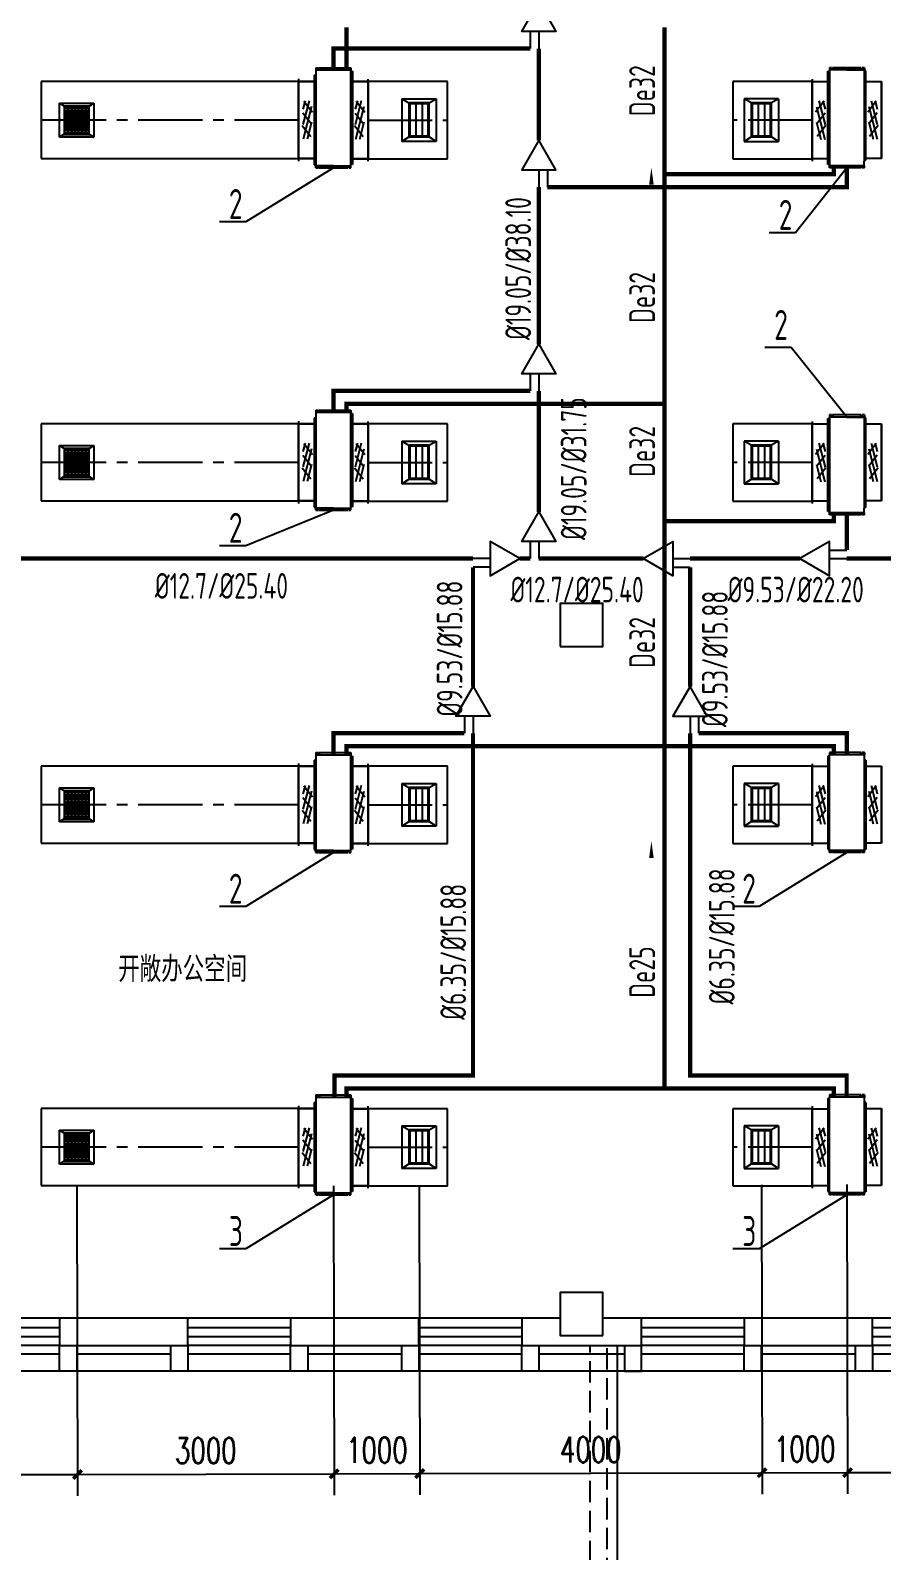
# Model space of a CAD drawing. Extents: x 1738143 to 1822243, y -608375 to -303375.
# Drawn here: x 1781787 to 1791736, y -402313 to -384550 of the extents above; entities that cross this region are included whole.
import ezdxf

# ---------------------------------------------------------------- set-up
doc = ezdxf.new("R2010")
doc.units = 0
doc.header["$LTSCALE"] = 1000
doc.header["$MEASUREMENT"] = 0
doc.linetypes.add('CENTER2', pattern=[1.125, 0.75, -0.125, 0.125, -0.125])
doc.linetypes.add('DASH', pattern=[0.35, 0.25, -0.1])
doc.layers.add('A-FLOR-IDEN', color=7, linetype='Continuous', lineweight=20)
for name, color, linetype in [('COLUMN', 9, 'Continuous'), ('DIM-空冷凝水', 3, 'Continuous'), ('DUCT-排风风口', 7, 'Continuous'), ('DUCT-送风中心线', 5, 'CENTER2'), ('DUCT-送风法兰', 2, 'Continuous'), ('DUCT-送风管', 4, 'Continuous'), ('DUCT-送风管端线', 2, 'Continuous'), ('DUCT-送风阀门', 7, 'Continuous'), ('PIPE-空冷凝水', 150, 'CENTER2'), ('TH_DIM', 3, 'Continuous'), ('TH_TEXT', 7, 'Continuous'), ('VRV-EQUIP', 7, 'Continuous'), ('VRV-PIPE', 1, 'Continuous'), ('VRV-配件', 1, 'Continuous'), ('WALL', 9, 'Continuous'), ('WINDOW', 4, 'Continuous'), ('采暖', 7, 'Continuous')]:
    doc.layers.add(name, color=color, linetype=linetype)
doc.styles.add('_TCH_DIM_T3', font='SIMPLEX', dxfattribs={"width": 0.705882, "bigfont": 'GBCBIG'})
doc.styles.add('ROS', font='simhei.ttf', dxfattribs={"width": 0.7})
doc.styles.add('TSSD_Rein', font='Tssdeng.shx', dxfattribs={"width": 0.7, "bigfont": 'hztxt.shx'})
doc.dimstyles.new('_TCH_ARCH&&100', dxfattribs={"dimtxt": 297.5, "dimasz": 100, "dimexe": 250, "dimexo": 300, "dimgap": 126.25, "dimtad": 1, "dimdec": 0, "dimzin": 0, "dimdsep": 46, "dimtxsty": '_TCH_DIM_T3', "dimblk": 'ARCHTICK', "dimcen": 0.09, "dimclrt": 7, "dimazin": 2, "dimtfac": 1, "dimtdec": 0, "dimtix": 1, "dimtmove": 2, "dimatfit": 3, "dimfxl": 30, "dimtolj": 1, "dimtzin": 0, "dimarcsym": 0})

# ---------------------------------------------------------------- blocks, each defined once
blk = doc.blocks.new('_FZHK')
blk.add_lwpolyline([(-0.5, -0.5), (0.5, -0.5), (0.5, 0.5), (-0.5, 0.5)], close=True)
blk = doc.blocks.new('$WINLIB2D$00000001')
at = {"color": 0}
for points in [[(-0.5, 0.5), (-0.5, -0.5)], [(-0.5, 0.5), (0.5, 0.5)], [(0.5, -0.5), (0.5, 0.5)], [(0.5, 0.167), (-0.5, 0.167)], [(0.5, -0.167), (-0.5, -0.167)], [(-0.5, -0.5), (0.5, -0.5)]]:
    blk.add_lwpolyline(points, dxfattribs=at)
blk = doc.blocks.new('A$C7281566F')
for p, q in [((-10899.5, -5850.6), (-12099.5, -5850.6)), ((-8199.5, -5850.6), (-9399.5, -5850.6)), ((-5499.5, -5850.6), (-6699.5, -5850.6)), ((-2899.5, -5850.6), (-4099.5, -5850.6)), ((-199.5, -5850.6), (-1399.5, -5850.6))]:
    blk.add_line(p, q)
for points in [[(-29319.5, 16139.4), (-45219.5, 16139.4), (-45219.5, -11750.6), (-4379.5, -11750.6), (-4379.5, -5750.6)], [(-10699.5, -5750.6), (-10699.5, -6050.6), (-10899.5, -6050.6), (-10899.5, -5750.6)], [(-9599.5, -5850.6), (-10699.5, -5850.6)], [(-9399.5, -5750.6), (-9399.5, -6050.6), (-9599.5, -6050.6), (-9599.5, -5750.6)], [(-7999.5, -5750.6), (-7999.5, -6050.6), (-8199.5, -6050.6), (-8199.5, -5750.6)], [(-6899.5, -5850.6), (-7999.5, -5850.6)], [(-6699.5, -5750.6), (-6699.5, -6050.6), (-6899.5, -6050.6), (-6899.5, -5750.6)], [(-5299.5, -5750.6), (-5299.5, -6050.6), (-5499.5, -6050.6), (-5499.5, -5750.6)], [(-4299.5, -5850.6), (-5299.5, -5850.6)], [(-4299.5, -5750.6), (-4299.5, -6050.6), (-4099.5, -6050.6), (-4099.5, -5750.6)], [(-2699.5, -5750.6), (-2699.5, -6050.6), (-2899.5, -6050.6), (-2899.5, -5750.6)], [(-1599.5, -5850.6), (-2699.5, -5850.6)], [(-1399.5, -5750.6), (-1399.5, -6050.6), (-1599.5, -6050.6), (-1599.5, -5750.6)]]:
    blk.add_lwpolyline(points)
at = {"color": 2, "linetype": 'DASH'}
for points in [[(-29319.5, 16019.4), (-45099.5, 16019.4), (-45099.5, -11630.6), (-4499.5, -11630.6), (-4499.5, -5750.6)], [(-29319.5, 15819.4), (-44899.5, 15819.4), (-44899.5, -11430.6), (-4699.5, -11430.6), (-4699.5, -5750.6)]]:
    blk.add_lwpolyline(points, dxfattribs=at)
at = {"layer": 'WALL'}
for p, q in [((-9399.5, -5430.6), (-10899.5, -5430.6)), ((-10899.5, -5430.6), (-10899.5, -5750.6)), ((-9399.5, -5750.6), (-9399.5, -5430.6)), ((-6699.5, -5430.6), (-8199.5, -5430.6)), ((-8199.5, -5430.6), (-8199.5, -5750.6)), ((-6699.5, -5750.6), (-6699.5, -5430.6)), ((-5049.5, -5430.6), (-5499.5, -5430.6)), ((-5499.5, -5430.6), (-5499.5, -5750.6)), ((-4099.5, -5430.6), (-4549.5, -5430.6)), ((-4099.5, -5750.6), (-4099.5, -5430.6)), ((-1399.5, -5430.6), (-2899.5, -5430.6)), ((-2899.5, -5430.6), (-2899.5, -5750.6)), ((-1399.5, -5750.6), (-1399.5, -5430.6)), ((-10899.5, -5750.6), (-9399.5, -5750.6)), ((-8199.5, -5750.6), (-6699.5, -5750.6)), ((-5499.5, -5750.6), (-4799.5, -5750.6)), ((-4799.5, -5750.6), (-4099.5, -5750.6)), ((-2899.5, -5750.6), (-1399.5, -5750.6))]:
    blk.add_line(p, q, dxfattribs=at)
at = {"layer": 'COLUMN', "xscale": 500, "yscale": 500, "zscale": 500}
blk.add_blockref('_FZHK', (-4799.5, 2669.4), dxfattribs=at)
at = {"layer": 'COLUMN', "xscale": 499.9990233504213, "yscale": 500, "zscale": 500, "rotation": 90}
blk.add_blockref('_FZHK', (-4799.5, -5380.6), dxfattribs=at)
at = {"layer": 'WINDOW', "xscale": 1200, "yscale": -320, "zscale": 1200, "rotation": 180}
for p in [(-11499.5, -5590.6), (-8799.5, -5590.6), (-6099.5, -5590.6), (-3499.5, -5590.6), (-799.5, -5590.6)]:
    blk.add_blockref('$WINLIB2D$00000001', p, dxfattribs=at)
at = {"layer": 'A-FLOR-IDEN', "style": 'ROS', "width": 0.7}
blk.add_text('开敞办公空间', height=262.87, dxfattribs=at).set_placement((-10214.6, -1473.3))
blk = doc.blocks.new('_ArchTick')
at = {"color": 0, "linetype": 'ByBlock', "const_width": 0.4}
blk.add_lwpolyline([(-0.5, -0.5), (0.5, 0.5)], dxfattribs=at)
blk = doc.blocks.new('*D861')
at = {"layer": 'Defpoints', "color": 0, "transparency": 16777216}
for p in [(1778329, -397769), (1782329, -397759), (1782338, -401423)]:
    blk.add_point(p, dxfattribs=at)
at = {"layer": 'TH_DIM', "color": 0, "lineweight": -2, "transparency": 16777216}
for p, q in [((1778330, -398069), (1778339, -401683)), ((1782330, -398059), (1782339, -401673)), ((1778338, -401433), (1782338, -401423))]:
    blk.add_line(p, q, dxfattribs=at)
at = {"layer": 'TH_DIM', "color": 0, "lineweight": -2, "transparency": 16777216, "xscale": 100, "yscale": 100, "zscale": 100}
for p, rotation in [((1778338, -401433), 180.1432391503688), ((1782338, -401423), 0.1432391503687628)]:
    blk.add_blockref('_ArchTick', p, dxfattribs=dict(at, rotation=rotation))
at = {"layer": 'TH_DIM', "color": 7, "transparency": 16777216, "insert": (1780337, -401153), "char_height": 297.5, "attachment_point": 5, "rotation": 0.1432, "style": '_TCH_DIM_T3'}
blk.add_mtext('\\A1;4000', dxfattribs=at)
blk = doc.blocks.new('*D862')
at = {"layer": 'Defpoints', "color": 0, "transparency": 16777216}
for p in [(1782329, -397759), (1785329, -397752), (1785338, -401416)]:
    blk.add_point(p, dxfattribs=at)
at = {"layer": 'TH_DIM', "color": 0, "lineweight": -2, "transparency": 16777216}
for p, q in [((1785330, -398052), (1785339, -401666)), ((1782330, -398059), (1782339, -401673)), ((1782338, -401423), (1785338, -401416))]:
    blk.add_line(p, q, dxfattribs=at)
at = {"layer": 'TH_DIM', "color": 0, "lineweight": -2, "transparency": 16777216, "xscale": 100, "yscale": 100, "zscale": 100}
for p, rotation in [((1782338, -401423), 180.1432391503685), ((1785338, -401416), 0.1432391503685465)]:
    blk.add_blockref('_ArchTick', p, dxfattribs=dict(at, rotation=rotation))
at = {"layer": 'TH_DIM', "color": 7, "transparency": 16777216, "insert": (1783837, -401144), "char_height": 297.5, "attachment_point": 5, "rotation": 0.1432, "style": '_TCH_DIM_T3'}
blk.add_mtext('\\A1;3000', dxfattribs=at)
blk = doc.blocks.new('*D863')
at = {"layer": 'Defpoints', "color": 0, "transparency": 16777216}
for p in [(1785329, -397752), (1786329, -397749), (1786338, -401413)]:
    blk.add_point(p, dxfattribs=at)
at = {"layer": 'TH_DIM', "color": 0, "lineweight": -2, "transparency": 16777216}
for p, q in [((1785330, -398052), (1785339, -401666)), ((1786330, -398049), (1786339, -401663)), ((1785338, -401416), (1786338, -401413))]:
    blk.add_line(p, q, dxfattribs=at)
at = {"layer": 'TH_DIM', "color": 0, "lineweight": -2, "transparency": 16777216, "xscale": 100, "yscale": 100, "zscale": 100}
for p, rotation in [((1785338, -401416), 180.1432391503656), ((1786338, -401413), 0.1432391503656077)]:
    blk.add_blockref('_ArchTick', p, dxfattribs=dict(at, rotation=rotation))
at = {"layer": 'TH_DIM', "color": 7, "transparency": 16777216, "insert": (1785837, -401139), "char_height": 297.5, "attachment_point": 5, "rotation": 0.1432, "style": '_TCH_DIM_T3'}
blk.add_mtext('\\A1;1000', dxfattribs=at)
blk = doc.blocks.new('*D864')
at = {"layer": 'Defpoints', "color": 0, "transparency": 16777216}
for p in [(1786329, -397749), (1790329, -397739), (1790338, -401403)]:
    blk.add_point(p, dxfattribs=at)
at = {"layer": 'TH_DIM', "color": 0, "lineweight": -2, "transparency": 16777216}
for p, q in [((1786330, -398049), (1786339, -401663)), ((1790330, -398039), (1790339, -401653)), ((1786338, -401413), (1790338, -401403))]:
    blk.add_line(p, q, dxfattribs=at)
at = {"layer": 'TH_DIM', "color": 0, "lineweight": -2, "transparency": 16777216, "xscale": 100, "yscale": 100, "zscale": 100}
for p, rotation in [((1786338, -401413), 180.1432391503686), ((1790338, -401403), 0.1432391503686355)]:
    blk.add_blockref('_ArchTick', p, dxfattribs=dict(at, rotation=rotation))
at = {"layer": 'TH_DIM', "color": 7, "transparency": 16777216, "insert": (1788337, -401133), "char_height": 297.5, "attachment_point": 5, "rotation": 0.1432, "style": '_TCH_DIM_T3'}
blk.add_mtext('\\A1;4000', dxfattribs=at)
blk = doc.blocks.new('*D865')
at = {"layer": 'Defpoints', "color": 0, "transparency": 16777216}
for p in [(1790329, -397739), (1791329, -397737), (1791338, -401401)]:
    blk.add_point(p, dxfattribs=at)
at = {"layer": 'TH_DIM', "color": 0, "lineweight": -2, "transparency": 16777216}
for p, q in [((1790330, -398039), (1790339, -401653)), ((1791329, -398037), (1791338, -401651)), ((1790338, -401403), (1791338, -401401))]:
    blk.add_line(p, q, dxfattribs=at)
at = {"layer": 'TH_DIM', "color": 0, "lineweight": -2, "transparency": 16777216, "xscale": 100, "yscale": 100, "zscale": 100}
for p, rotation in [((1790338, -401403), 180.1432391503684), ((1791338, -401401), 0.1432391503683684)]:
    blk.add_blockref('_ArchTick', p, dxfattribs=dict(at, rotation=rotation))
at = {"layer": 'TH_DIM', "color": 7, "transparency": 16777216, "insert": (1790837, -401127), "char_height": 297.5, "attachment_point": 5, "rotation": 0.1432, "style": '_TCH_DIM_T3'}
blk.add_mtext('\\A1;1000', dxfattribs=at)
blk = doc.blocks.new('*D866')
at = {"layer": 'Defpoints', "color": 0, "transparency": 16777216}
for p in [(1791329, -397737), (1794329, -397729), (1794338, -401393)]:
    blk.add_point(p, dxfattribs=at)
at = {"layer": 'TH_DIM', "color": 0, "lineweight": -2, "transparency": 16777216}
for p, q in [((1791329, -398037), (1791338, -401651)), ((1794330, -398029), (1794339, -401643)), ((1791338, -401401), (1794338, -401393))]:
    blk.add_line(p, q, dxfattribs=at)
at = {"layer": 'TH_DIM', "color": 0, "lineweight": -2, "transparency": 16777216, "xscale": 100, "yscale": 100, "zscale": 100}
for p, rotation in [((1791338, -401401), 180.1432391503677), ((1794338, -401393), 0.1432391503677704)]:
    blk.add_blockref('_ArchTick', p, dxfattribs=dict(at, rotation=rotation))
at = {"layer": 'TH_DIM', "color": 7, "transparency": 16777216, "insert": (1792837, -401122), "char_height": 297.5, "attachment_point": 5, "rotation": 0.1432, "style": '_TCH_DIM_T3'}
blk.add_mtext('\\A1;3000', dxfattribs=at)
blk = doc.blocks.new('$风口$00000108')
for p, q in [((-250, 135), (-190, 75)), ((-250, -135), (-250, 135)), ((250, 135), (200, 75)), ((250, 135), (250, -135)), ((200, 25), (-190, 25)), ((-250, -135), (-190, -75)), ((200, -25), (-190, -25)), ((200, -75), (250, -135)), ((250, -135), (-250, -135))]:
    blk.add_line(p, q)
at = {"linetype": 'Continuous'}
blk.add_line((250, 135), (-250, 135), dxfattribs=at)
at = {"lineweight": 40}
for p, q in [((-190, 75), (200, 75)), ((-190, -75), (-190, 75)), ((200, 75), (200, -75)), ((-190, -75), (200, -75))]:
    blk.add_line(p, q, dxfattribs=at)
blk = doc.blocks.new('$风口$00000138')
for p, q in [((-195, 130), (195, 130)), ((-195, -130), (-195, 130)), ((-160, 95), (-195, 130)), ((160, 95), (195, 130)), ((195, 130), (195, -130)), ((160, 95), (-160, 95)), ((160, -95), (160, 95)), ((-160, -95), (-195, -130)), ((-160, -95), (160, -95)), ((160, -95), (195, -130)), ((195, -130), (-195, -130))]:
    blk.add_line(p, q)
at = {"lineweight": 40}
blk.add_line((-160, 95), (-160, -95), dxfattribs=at)
at = {"lineweight": -3}
for p, q in [((-140, 68.5), (-160, 68.5)), ((-160, 64), (-140, 64)), ((-140, 42), (-160, 42)), ((-160, 37.5), (-140, 37.5)), ((-140, 15.5), (-160, 15.5)), ((-160, 11), (-140, 11)), ((-140, -95), (-140, 95)), ((-135, 95), (-135, -95)), ((-115, 68.5), (-135, 68.5)), ((-135, 64), (-115, 64)), ((-115, 42), (-135, 42)), ((-135, 37.5), (-115, 37.5)), ((-115, 15.5), (-135, 15.5)), ((-135, 11), (-115, 11)), ((-115, -95), (-115, 95)), ((-110, 95), (-110, -95)), ((-90, 68.5), (-110, 68.5)), ((-110, 64), (-90, 64)), ((-90, 42), (-110, 42)), ((-110, 37.5), (-90, 37.5)), ((-90, 15.5), (-110, 15.5)), ((-110, 11), (-90, 11)), ((-90, -95), (-90, 95)), ((-85, 95), (-85, -95)), ((-65, 68.5), (-85, 68.5)), ((-85, 64), (-65, 64)), ((-65, 42), (-85, 42)), ((-85, 37.5), (-65, 37.5)), ((-65, 15.5), (-85, 15.5)), ((-85, 11), (-65, 11)), ((-65, -95), (-65, 95)), ((-60, 95), (-60, -95)), ((-40, 68.5), (-60, 68.5)), ((-60, 64), (-40, 64)), ((-40, 42), (-60, 42)), ((-60, 37.5), (-40, 37.5)), ((-40, 15.5), (-60, 15.5)), ((-60, 11), (-40, 11)), ((-40, -95), (-40, 95)), ((-35, 95), (-35, -95)), ((-15, 68.5), (-35, 68.5)), ((-35, 64), (-15, 64)), ((-15, 42), (-35, 42)), ((-35, 37.5), (-15, 37.5)), ((-15, 15.5), (-35, 15.5)), ((-35, 11), (-15, 11)), ((-15, -95), (-15, 95)), ((-10, 95), (-10, -95)), ((10, 68.5), (-10, 68.5)), ((-10, 64), (10, 64)), ((10, 42), (-10, 42)), ((-10, 37.5), (10, 37.5)), ((10, 15.5), (-10, 15.5)), ((-10, 11), (10, 11)), ((10, -95), (10, 95)), ((15, 95), (15, -95)), ((35, 68.5), (15, 68.5)), ((15, 64), (35, 64)), ((35, 42), (15, 42)), ((15, 37.5), (35, 37.5)), ((35, 15.5), (15, 15.5)), ((15, 11), (35, 11)), ((35, -95), (35, 95)), ((40, 95), (40, -95)), ((60, 68.5), (40, 68.5)), ((40, 64), (60, 64)), ((60, 42), (40, 42)), ((40, 37.5), (60, 37.5)), ((60, 15.5), (40, 15.5)), ((40, 11), (60, 11)), ((60, -95), (60, 95)), ((65, 95), (65, -95)), ((85, 68.5), (65, 68.5)), ((65, 64), (85, 64)), ((85, 42), (65, 42)), ((65, 37.5), (85, 37.5)), ((85, 15.5), (65, 15.5)), ((65, 11), (85, 11)), ((85, -95), (85, 95)), ((90, 95), (90, -95)), ((110, 68.5), (90, 68.5)), ((90, 64), (110, 64)), ((110, 42), (90, 42)), ((90, 37.5), (110, 37.5)), ((110, 15.5), (90, 15.5)), ((90, 11), (110, 11)), ((110, -95), (110, 95)), ((115, 95), (115, -95)), ((135, 68.5), (115, 68.5)), ((115, 64), (135, 64)), ((135, 42), (115, 42)), ((115, 37.5), (135, 37.5)), ((135, 15.5), (115, 15.5)), ((115, 11), (135, 11)), ((135, -95), (135, 95)), ((140, 95), (140, -95)), ((160, 68.5), (140, 68.5)), ((140, 64), (160, 64)), ((160, 42), (140, 42)), ((140, 37.5), (160, 37.5)), ((160, 15.5), (140, 15.5)), ((140, 11), (160, 11)), ((-140, -11), (-160, -11)), ((-160, -15.5), (-140, -15.5)), ((-140, -37.5), (-160, -37.5)), ((-160, -42), (-140, -42)), ((-140, -64), (-160, -64)), ((-160, -68.5), (-140, -68.5)), ((-115, -11), (-135, -11)), ((-135, -15.5), (-115, -15.5)), ((-115, -37.5), (-135, -37.5)), ((-135, -42), (-115, -42)), ((-115, -64), (-135, -64)), ((-135, -68.5), (-115, -68.5)), ((-90, -11), (-110, -11)), ((-110, -15.5), (-90, -15.5)), ((-90, -37.5), (-110, -37.5)), ((-110, -42), (-90, -42)), ((-90, -64), (-110, -64)), ((-110, -68.5), (-90, -68.5)), ((-65, -11), (-85, -11)), ((-85, -15.5), (-65, -15.5)), ((-65, -37.5), (-85, -37.5)), ((-85, -42), (-65, -42)), ((-65, -64), (-85, -64)), ((-85, -68.5), (-65, -68.5)), ((-40, -11), (-60, -11)), ((-60, -15.5), (-40, -15.5)), ((-40, -37.5), (-60, -37.5)), ((-60, -42), (-40, -42)), ((-40, -64), (-60, -64)), ((-60, -68.5), (-40, -68.5)), ((-15, -11), (-35, -11)), ((-35, -15.5), (-15, -15.5)), ((-15, -37.5), (-35, -37.5)), ((-35, -42), (-15, -42)), ((-15, -64), (-35, -64)), ((-35, -68.5), (-15, -68.5)), ((10, -11), (-10, -11)), ((-10, -15.5), (10, -15.5)), ((10, -37.5), (-10, -37.5)), ((-10, -42), (10, -42)), ((10, -64), (-10, -64)), ((-10, -68.5), (10, -68.5)), ((35, -11), (15, -11)), ((15, -15.5), (35, -15.5)), ((35, -37.5), (15, -37.5)), ((15, -42), (35, -42)), ((35, -64), (15, -64)), ((15, -68.5), (35, -68.5)), ((60, -11), (40, -11)), ((40, -15.5), (60, -15.5)), ((60, -37.5), (40, -37.5)), ((40, -42), (60, -42)), ((60, -64), (40, -64)), ((40, -68.5), (60, -68.5)), ((85, -11), (65, -11)), ((65, -15.5), (85, -15.5)), ((85, -37.5), (65, -37.5)), ((65, -42), (85, -42)), ((85, -64), (65, -64)), ((65, -68.5), (85, -68.5)), ((110, -11), (90, -11)), ((90, -15.5), (110, -15.5)), ((110, -37.5), (90, -37.5)), ((90, -42), (110, -42)), ((110, -64), (90, -64)), ((90, -68.5), (110, -68.5)), ((135, -11), (115, -11)), ((115, -15.5), (135, -15.5)), ((135, -37.5), (115, -37.5)), ((115, -42), (135, -42)), ((135, -64), (115, -64)), ((115, -68.5), (135, -68.5)), ((160, -11), (140, -11)), ((140, -15.5), (160, -15.5)), ((160, -37.5), (140, -37.5)), ((140, -42), (160, -42)), ((160, -64), (140, -64)), ((140, -68.5), (160, -68.5))]:
    blk.add_line(p, q, dxfattribs=at)
blk = doc.blocks.new('$VRV_海信日立$00000013')
for p, q in [((-450, 135), (-430, 135)), ((-450, 135), (-450, 118.25)), ((-443.5, 118.25), (-450, 118.25)), ((-443.5, 118.25), (-443.5, 121.5)), ((-436.5, 121.5), (-436.5, 108.5)), ((-430, 135), (-430, -135)), ((-429.6, 134.6), (-430, 134.6)), ((-430, -0.5), (-430, 134.6)), ((-429.6, 135), (-429.6, 134.6)), ((-429.6, 135), (389, 135)), ((-429, 135.5), (-429, 135)), ((389, 135.5), (-429, 135.5)), ((389, 135), (-429, 135)), ((382, 147.5), (-422, 147.5)), ((-422, 147.5), (-422, 135.5)), ((375, 135.5), (375, 135)), ((382, 147.5), (382, 135.5)), ((389, 135.5), (389, 135)), ((389, 134.6), (389, 135)), ((430, 134.6), (389, 134.6)), ((430, 134.6), (429.6, 134.6)), ((430, 135), (430, -135)), ((450, 135), (430, 135)), ((430, 134.6), (430, -6.5)), ((436.5, 121.5), (436.5, 108.5)), ((443.5, 118.25), (443.5, 121.5)), ((443.5, 118.25), (450, 118.25)), ((450, 135), (450, 118.25)), ((-443.5, 111.75), (-450, 111.75)), ((-450, 111.75), (-450, -111.75)), ((-443.5, 108.5), (-443.5, 111.75)), ((443.5, 111.75), (450, 111.75)), ((443.5, 108.5), (443.5, 111.75)), ((450, 111.75), (450, -111.75)), ((-443.5, -111.75), (-450, -111.75)), ((-443.5, -108.5), (-443.5, -111.75)), ((-436.5, -121.5), (-436.5, -108.5)), ((430, -46.617211), (430, -74.743728)), ((430, -84.256272), (430, -135)), ((436.5, -108.5), (436.5, -121.5)), ((443.5, -108.5), (443.5, -111.75)), ((443.5, -111.75), (450, -111.75)), ((-450, -118.25), (-450, -135)), ((-443.5, -118.25), (-450, -118.25)), ((-450, -135), (-430, -135)), ((-443.5, -118.25), (-443.5, -121.5)), ((-430, -134.6), (-429.6, -134.6)), ((-429.6, -134.6), (-429.6, -135)), ((-429.6, -135), (-425, -135)), ((-425, -135), (425.014933, -135)), ((-425, -135.5), (-425, -135)), ((-425, -135.5), (425.014933, -135.5)), ((-418, -147.5), (-418, -135)), ((418, -147.5), (-418, -147.5)), ((418, -135.5), (418, -147.5)), ((425, -135), (425, -135.5)), ((429.6, -135), (425.014933, -135)), ((430, -134.6), (429.6, -134.6)), ((429.6, -134.6), (429.6, -135)), ((450, -135), (430, -135)), ((443.5, -118.25), (450, -118.25)), ((443.5, -118.25), (443.5, -121.5)), ((450, -118.25), (450, -135))]:
    blk.add_line(p, q)
for centre, start, end in [((-440, 121.5), 90, 180), ((-440, 121.5), 0, 90), ((440, 121.5), 90, 180), ((440, 121.5), 0, 90), ((-440, 108.5), 180, 270), ((-440, 108.5), 270, 0), ((440, 108.5), 180, 270), ((440, 108.5), 270, 0), ((-440, -108.5), 90, 180), ((-440, -108.5), 0, 90), ((440, -108.5), 90, 180), ((440, -108.5), 0, 90), ((-440, -121.5), 180, 270), ((-440, -121.5), 270, 0), ((440, -121.5), 180, 270), ((440, -121.5), 270, 0)]:
    blk.add_arc(centre, 3.5, start, end)
blk = doc.blocks.new('00000589Body')
at = {"color": 0, "linetype": 'ByBlock', "lineweight": -2}
for p, q in [((250, 500), (-250, 500)), ((-250, -500), (-250, 500)), ((250, -500), (250, 500)), ((-250, -500), (250, -500))]:
    blk.add_line(p, q, dxfattribs=at)
at = {"color": 0, "linetype": 'ByBlock'}
for p, q in [((-125, -174), (120, 250)), ((-125, 26), (4, 250)), ((145, 69), (-105, 213)), ((125, -93), (-125, 51)), ((-53, -250), (125, 59)), ((96, -246), (-154, -102)), ((62, -250), (125, -141))]:
    blk.add_line(p, q, dxfattribs=at)

msp = doc.modelspace()

# ---------------------------------------------------------------- hatches: boundary and pattern name
at = {"layer": 'PIPE-空冷凝水', "linetype": 'CENTER2'}
for points in [[(1791176.2, -386230.8), (1791201.2, -386230.8), (1791201.2, -386255.8)], [(1791176.2, -386230.8), (1791176.2, -386255.8), (1791201.2, -386255.8)], [(1785481.9, -388912.8), (1785456.9, -388912.8), (1785456.9, -388887.8)], [(1785481.9, -388912.8), (1785481.9, -388887.8), (1785456.9, -388887.8)], [(1791176.2, -390285.4), (1791201.2, -390285.4), (1791201.2, -390310.4)], [(1791176.2, -390285.4), (1791176.2, -390310.4), (1791201.2, -390310.4)], [(1785481.9, -392912.8), (1785456.9, -392912.8), (1785456.9, -392887.8)], [(1785481.9, -392912.8), (1785481.9, -392887.8), (1785456.9, -392887.8)], [(1791176.2, -392912.8), (1791201.2, -392912.8), (1791201.2, -392887.8)], [(1791176.2, -392912.8), (1791176.2, -392887.8), (1791201.2, -392887.8)], [(1785481.9, -396912.8), (1785456.9, -396912.8), (1785456.9, -396887.8)], [(1785481.9, -396912.8), (1785481.9, -396887.8), (1785456.9, -396887.8)], [(1791176.2, -396912.8), (1791201.2, -396912.8), (1791201.2, -396887.8)], [(1791176.2, -396912.8), (1791176.2, -396887.8), (1791201.2, -396887.8)]]:
    msp.add_hatch(color=256, dxfattribs=at).paths.add_polyline_path(points)
at = {"layer": 'VRV-PIPE', "linetype": 'Continuous'}
for points in [[(1785330.4, -384762.8), (1785305.4, -384762.8), (1785305.4, -384737.8)], [(1785330.4, -384762.8), (1785330.4, -384737.8), (1785305.4, -384737.8)], [(1791327.8, -386380.8), (1791352.8, -386380.8), (1791352.8, -386405.8)], [(1791327.8, -386380.8), (1791327.8, -386405.8), (1791352.8, -386405.8)], [(1785330.4, -388762.8), (1785305.4, -388762.8), (1785305.4, -388737.8)], [(1785330.4, -388762.8), (1785330.4, -388737.8), (1785305.4, -388737.8)], [(1785330.4, -392762.8), (1785305.4, -392762.8), (1785305.4, -392737.8)], [(1785330.4, -392762.8), (1785330.4, -392737.8), (1785305.4, -392737.8)], [(1791327.8, -392762.8), (1791352.8, -392762.8), (1791352.8, -392737.8)], [(1791327.8, -392762.8), (1791327.8, -392737.8), (1791352.8, -392737.8)], [(1785340.3, -396762.8), (1785315.3, -396762.8), (1785315.3, -396737.8)], [(1785340.3, -396762.8), (1785340.3, -396737.8), (1785315.3, -396737.8)], [(1786960.3, -396762.8), (1786960.3, -396787.8), (1786985.3, -396787.8)], [(1786960.3, -396762.8), (1786985.3, -396762.8), (1786985.3, -396787.8)], [(1789497.2, -396762.8), (1789497.2, -396787.8), (1789472.2, -396787.8)], [(1789497.2, -396762.8), (1789472.2, -396762.8), (1789472.2, -396787.8)], [(1791327.2, -396762.8), (1791352.2, -396762.8), (1791352.2, -396737.8)], [(1791327.2, -396762.8), (1791327.2, -396737.8), (1791352.2, -396737.8)]]:
    msp.add_hatch(color=256, dxfattribs=at).paths.add_polyline_path(points)

# ---------------------------------------------------------------- linework, layer by layer
for p, q in [((1785329.7, -386156.8, 2500), (1784303.8, -386788.5, -1899.8)), ((1791329.3, -386156.8, 2500), (1790730.5, -386915.1, -1899.8)), ((1784303.8, -386788.5, -1899.8), (1783996.5, -386788.5, -1899.8)), ((1790730.5, -386915.1, -1899.8), (1790423.2, -386915.1, -1899.8)), ((1790677.6, -388254, -1899.8), (1790370.2, -388254, -1899.8)), ((1791329.3, -389067.4, 2500), (1790677.6, -388254, -1899.8)), ((1785329.7, -390156.8, 2500), (1784303.8, -390571.4, -1899.8)), ((1784303.8, -390571.4, -1899.8), (1783996.5, -390571.4, -1899.8)), ((1785329.7, -394156.8, 2500), (1784303.8, -394788.5, -1899.8)), ((1791329.3, -394156.8, 2500), (1790303.4, -394788.5, -1899.8)), ((1784303.8, -394788.5, -1899.8), (1783996.5, -394788.5, -1899.8)), ((1790303.4, -394788.5, -1899.8), (1789996.1, -394788.5, -1899.8)), ((1785329.7, -398156.8, 2500), (1784303.8, -398788.5, -1899.8)), ((1791329.3, -398156.8, 2500), (1790303.4, -398788.5, -1899.8)), ((1784303.8, -398788.5, -1899.8), (1783996.5, -398788.5, -1899.8)), ((1790303.4, -398788.5, -1899.8), (1789996.1, -398788.5, -1899.8))]:
    msp.add_line(p, q)
msp.add_lwpolyline([(1763509.1, -374777.8), (1804949.1, -374777.8), (1804949.1, -400217.8), (1763509.1, -400217.8)], close=True)
at = {"layer": 'DIM-空冷凝水'}
for points in [[(1789045.2, -386995.6, 0, 0, 0), (1789045.2, -386152, 0, 53.3, 0), (1789045.2, -386352, 0, 0, 0)], [(1789045.2, -394864.9, 0, 0, 0), (1789045.2, -394021.3, 0, 53.3, 0), (1789045.2, -394221.3, 0, 0, 0)]]:
    msp.add_lwpolyline(points, format="xyseb", dxfattribs=at)
at = {"layer": 'DUCT-送风中心线'}
for p, q in [((1784922.4, -385597.8), (1781911.3, -385597.8)), ((1785733.8, -385599.1), (1786660.3, -385599.1)), ((1790924.3, -385599.1), (1789997.8, -385599.1)), ((1784922.4, -389597.8), (1781911.3, -389597.8)), ((1785733.8, -389599.1), (1786660.3, -389599.1)), ((1790924.3, -389599.1), (1789997.8, -389599.1)), ((1784922.4, -393597.8), (1781911.3, -393597.8)), ((1785733.8, -393599.1), (1786660.3, -393599.1)), ((1790924.3, -393599.1), (1789997.8, -393599.1)), ((1784922.4, -397597.8), (1781911.3, -397597.8)), ((1785733.8, -397599.1), (1786660.3, -397599.1)), ((1790924.3, -397599.1), (1789997.8, -397599.1))]:
    msp.add_line(p, q, dxfattribs=at)
at = {"layer": 'DUCT-送风法兰'}
for p, q in [((1784922.5, -385117.8), (1784922.5, -386077.8)), ((1785122.7, -385117.8), (1785122.7, -386077.8)), ((1785533.5, -386079.1), (1785533.5, -385119.1)), ((1785733.7, -386079.1), (1785733.7, -385119.1)), ((1790924.4, -385119.1), (1790924.4, -386079.1)), ((1791124.6, -385119.1), (1791124.6, -386079.1)), ((1791535.5, -386077.8), (1791535.5, -385117.8)), ((1784922.5, -389117.8), (1784922.5, -390077.8)), ((1785122.7, -389117.8), (1785122.7, -390077.8)), ((1785533.5, -390079.1), (1785533.5, -389119.1)), ((1785733.7, -390079.1), (1785733.7, -389119.1)), ((1790924.4, -389119.1), (1790924.4, -390079.1)), ((1791124.6, -389119.1), (1791124.6, -390079.1)), ((1791535.5, -390077.8), (1791535.5, -389117.8)), ((1784922.5, -393117.8), (1784922.5, -394077.8)), ((1785122.7, -393117.8), (1785122.7, -394077.8)), ((1785533.5, -394079.1), (1785533.5, -393119.1)), ((1785733.7, -394079.1), (1785733.7, -393119.1)), ((1790924.4, -393119.1), (1790924.4, -394079.1)), ((1791124.6, -393119.1), (1791124.6, -394079.1)), ((1791535.5, -394077.8), (1791535.5, -393117.8)), ((1784922.5, -397117.8), (1784922.5, -398077.8)), ((1785122.7, -397117.8), (1785122.7, -398077.8)), ((1785533.5, -398079.1), (1785533.5, -397119.1)), ((1785733.7, -398079.1), (1785733.7, -397119.1)), ((1790924.4, -397119.1), (1790924.4, -398079.1)), ((1791124.6, -397119.1), (1791124.6, -398079.1)), ((1791535.5, -398077.8), (1791535.5, -397117.8))]:
    msp.add_line(p, q, dxfattribs=at)
at = {"layer": 'DUCT-送风管'}
for p, q in [((1784922.4, -385147.8), (1781911.3, -385147.8)), ((1781911.3, -385147.8), (1781911.3, -386047.8)), ((1784922.6, -385147.8), (1785122.6, -385147.8)), ((1785533.6, -385149.1), (1785733.6, -385149.1)), ((1786660.3, -385149.1), (1785733.8, -385149.1)), ((1786660.3, -386049.1), (1786660.3, -385149.1)), ((1790924.3, -385149.1), (1789997.8, -385149.1)), ((1789997.8, -385149.1), (1789997.8, -386049.1)), ((1790924.5, -385149.1), (1791124.5, -385149.1)), ((1791535.6, -385147.8), (1791735.6, -385147.8)), ((1781911.3, -386047.8), (1784922.4, -386047.8)), ((1785122.6, -386047.8), (1784922.6, -386047.8)), ((1785733.6, -386049.1), (1785533.6, -386049.1)), ((1785733.8, -386049.1), (1786660.3, -386049.1)), ((1789997.8, -386049.1), (1790924.3, -386049.1)), ((1791124.5, -386049.1), (1790924.5, -386049.1)), ((1791735.6, -386047.8), (1791535.6, -386047.8)), ((1784922.4, -389147.8), (1781911.3, -389147.8)), ((1781911.3, -389147.8), (1781911.3, -390047.8)), ((1784922.6, -389147.8), (1785122.6, -389147.8)), ((1785533.6, -389149.1), (1785733.6, -389149.1)), ((1786660.3, -389149.1), (1785733.8, -389149.1)), ((1786660.3, -390049.1), (1786660.3, -389149.1)), ((1790924.3, -389149.1), (1789997.8, -389149.1)), ((1789997.8, -389149.1), (1789997.8, -390049.1)), ((1790924.5, -389149.1), (1791124.5, -389149.1)), ((1791535.6, -389147.8), (1791735.6, -389147.8)), ((1781911.3, -390047.8), (1784922.4, -390047.8)), ((1785122.6, -390047.8), (1784922.6, -390047.8)), ((1785733.6, -390049.1), (1785533.6, -390049.1)), ((1785733.8, -390049.1), (1786660.3, -390049.1)), ((1789997.8, -390049.1), (1790924.3, -390049.1)), ((1791124.5, -390049.1), (1790924.5, -390049.1)), ((1791735.6, -390047.8), (1791535.6, -390047.8)), ((1784922.4, -393147.8), (1781911.3, -393147.8)), ((1781911.3, -393147.8), (1781911.3, -394047.8)), ((1784922.6, -393147.8), (1785122.6, -393147.8)), ((1785533.6, -393149.1), (1785733.6, -393149.1)), ((1786660.3, -393149.1), (1785733.8, -393149.1)), ((1786660.3, -394049.1), (1786660.3, -393149.1)), ((1790924.3, -393149.1), (1789997.8, -393149.1)), ((1789997.8, -393149.1), (1789997.8, -394049.1)), ((1790924.5, -393149.1), (1791124.5, -393149.1)), ((1791535.6, -393147.8), (1791735.6, -393147.8)), ((1781911.3, -394047.8), (1784922.4, -394047.8)), ((1785122.6, -394047.8), (1784922.6, -394047.8)), ((1785733.6, -394049.1), (1785533.6, -394049.1)), ((1785733.8, -394049.1), (1786660.3, -394049.1)), ((1789997.8, -394049.1), (1790924.3, -394049.1)), ((1791124.5, -394049.1), (1790924.5, -394049.1)), ((1791735.6, -394047.8), (1791535.6, -394047.8)), ((1784922.4, -397147.8), (1781911.3, -397147.8)), ((1781911.3, -397147.8), (1781911.3, -398047.8)), ((1784922.6, -397147.8), (1785122.6, -397147.8)), ((1785533.6, -397149.1), (1785733.6, -397149.1)), ((1786660.3, -397149.1), (1785733.8, -397149.1)), ((1786660.3, -398049.1), (1786660.3, -397149.1)), ((1790924.3, -397149.1), (1789997.8, -397149.1)), ((1789997.8, -397149.1), (1789997.8, -398049.1)), ((1790924.5, -397149.1), (1791124.5, -397149.1)), ((1791535.6, -397147.8), (1791735.6, -397147.8)), ((1781911.3, -398047.8), (1784922.4, -398047.8)), ((1785122.6, -398047.8), (1784922.6, -398047.8)), ((1785733.6, -398049.1), (1785533.6, -398049.1)), ((1785733.8, -398049.1), (1786660.3, -398049.1)), ((1789997.8, -398049.1), (1790924.3, -398049.1)), ((1791124.5, -398049.1), (1790924.5, -398049.1)), ((1791735.6, -398047.8), (1791535.6, -398047.8))]:
    msp.add_line(p, q, dxfattribs=at)
at = {"layer": 'DUCT-送风管端线'}
for p, q in [((1784922.4, -386047.8), (1784922.4, -385147.8)), ((1784922.6, -386047.8), (1784922.6, -385147.8)), ((1785122.6, -386047.8), (1785122.6, -385147.8)), ((1785533.6, -386049.1), (1785533.6, -385149.1)), ((1785733.6, -386049.1), (1785733.6, -385149.1)), ((1785733.8, -385149.1), (1785733.8, -386049.1)), ((1790924.3, -386049.1), (1790924.3, -385149.1)), ((1790924.5, -386049.1), (1790924.5, -385149.1)), ((1791124.5, -386049.1), (1791124.5, -385149.1)), ((1791535.6, -386047.8), (1791535.6, -385147.8)), ((1791735.6, -386047.8), (1791735.6, -385147.8)), ((1784922.4, -390047.8), (1784922.4, -389147.8)), ((1784922.6, -390047.8), (1784922.6, -389147.8)), ((1785122.6, -390047.8), (1785122.6, -389147.8)), ((1785533.6, -390049.1), (1785533.6, -389149.1)), ((1785733.6, -390049.1), (1785733.6, -389149.1)), ((1785733.8, -389149.1), (1785733.8, -390049.1)), ((1790924.3, -390049.1), (1790924.3, -389149.1)), ((1790924.5, -390049.1), (1790924.5, -389149.1)), ((1791124.5, -390049.1), (1791124.5, -389149.1)), ((1791535.6, -390047.8), (1791535.6, -389147.8)), ((1791735.6, -390047.8), (1791735.6, -389147.8)), ((1784922.4, -394047.8), (1784922.4, -393147.8)), ((1784922.6, -394047.8), (1784922.6, -393147.8)), ((1785122.6, -394047.8), (1785122.6, -393147.8)), ((1785533.6, -394049.1), (1785533.6, -393149.1)), ((1785733.6, -394049.1), (1785733.6, -393149.1)), ((1785733.8, -393149.1), (1785733.8, -394049.1)), ((1790924.3, -394049.1), (1790924.3, -393149.1)), ((1790924.5, -394049.1), (1790924.5, -393149.1)), ((1791124.5, -394049.1), (1791124.5, -393149.1)), ((1791535.6, -394047.8), (1791535.6, -393147.8)), ((1791735.6, -394047.8), (1791735.6, -393147.8)), ((1784922.4, -398047.8), (1784922.4, -397147.8)), ((1784922.6, -398047.8), (1784922.6, -397147.8)), ((1785122.6, -398047.8), (1785122.6, -397147.8)), ((1785533.6, -398049.1), (1785533.6, -397149.1)), ((1785733.6, -398049.1), (1785733.6, -397149.1)), ((1785733.8, -397149.1), (1785733.8, -398049.1)), ((1790924.3, -398049.1), (1790924.3, -397149.1)), ((1790924.5, -398049.1), (1790924.5, -397149.1)), ((1791124.5, -398049.1), (1791124.5, -397149.1)), ((1791535.6, -398047.8), (1791535.6, -397147.8)), ((1791735.6, -398047.8), (1791735.6, -397147.8))]:
    msp.add_line(p, q, dxfattribs=at)
at = {"layer": 'PIPE-空冷凝水', "linetype": 'CENTER2', "const_width": 50}
for points in [[(1785481.9, -385012.8), (1785481.9, -384512.8)], [(1789197.2, -384512.8), (1789197.2, -386230.8)], [(1791176.2, -386130.8), (1791176.2, -386230.8)], [(1791176.2, -386230.8), (1789197.2, -386230.8)], [(1789197.2, -386230.8), (1789197.2, -388912.8)], [(1785481.9, -389012.8), (1785481.9, -388912.8)], [(1785481.9, -388912.8), (1789197.2, -388912.8)], [(1789197.2, -388912.8), (1789197.2, -390285.4)], [(1791176.2, -390185.4), (1791176.2, -390285.4)], [(1791176.2, -390285.4), (1789197.2, -390285.4)], [(1789197.2, -390285.4), (1789197.2, -392912.8)], [(1785481.9, -393012.8), (1785481.9, -392912.8)], [(1785481.9, -392912.8), (1789197.2, -392912.8)], [(1791176.2, -392912.8), (1789197.2, -392912.8)], [(1789197.2, -392912.8), (1789197.2, -396912.8)], [(1791176.2, -393012.8), (1791176.2, -392912.8)], [(1785481.9, -397012.8), (1785481.9, -396912.8)], [(1785481.9, -396912.8), (1789197.2, -396912.8)], [(1791176.2, -396912.8), (1789197.2, -396912.8)], [(1791176.2, -397012.8), (1791176.2, -396912.8)]]:
    msp.add_lwpolyline(points, dxfattribs=at)
at = {"layer": 'VRV-PIPE', "linetype": 'Continuous', "const_width": 50}
for points in [[(1785330.4, -385012.8), (1785330.4, -384762.8)], [(1787629.1, -384762.8), (1785330.4, -384762.8)], [(1787729.1, -385834.4), (1787729.1, -384762.8)], [(1791327.8, -386130.8), (1791327.8, -386380.8)], [(1787729.1, -388216.4), (1787729.1, -386380.8)], [(1787829.1, -386380.8), (1791327.8, -386380.8)], [(1785330.4, -389012.8), (1785330.4, -388762.8)], [(1787629.1, -388762.8), (1785330.4, -388762.8)], [(1787729.1, -390175.5), (1787729.1, -388762.8)], [(1791327.8, -390185.4), (1791327.8, -390622)], [(1781325.5, -390722), (1786960.3, -390722)], [(1787506.7, -390722), (1787629.1, -390722)], [(1787729.1, -390722), (1788950.8, -390722)], [(1789497.2, -390722), (1790781.4, -390722)], [(1791327.8, -390722), (1796951.4, -390722)], [(1786960.3, -390822), (1786960.3, -392216.4)], [(1789497.2, -390822), (1789497.2, -392216.4)], [(1785330.4, -393012.8), (1785330.4, -392762.8)], [(1786860.3, -392762.8), (1785330.4, -392762.8)], [(1786960.3, -392762.8), (1786960.3, -396762.8)], [(1789497.2, -392762.8), (1789497.2, -396762.8)], [(1789597.2, -392762.8), (1791327.8, -392762.8)], [(1791327.8, -393012.8), (1791327.8, -392762.8)], [(1785340.3, -397012.8), (1785340.3, -396762.8)], [(1786960.3, -396762.8), (1785340.3, -396762.8)], [(1789497.2, -396762.8), (1791327.2, -396762.8)], [(1791327.2, -397012.8), (1791327.2, -396762.8)]]:
    msp.add_lwpolyline(points, dxfattribs=at)
at = {"layer": 'VRV-配件'}
for p, q in [((1787629.1, -384562.8), (1787629.1, -384762.8)), ((1787729.1, -384562.8), (1787729.1, -384762.8)), ((1787729.1, -386180.8), (1787729.1, -386380.8)), ((1787829.1, -386180.8), (1787829.1, -386380.8)), ((1787629.1, -388562.8), (1787629.1, -388762.8)), ((1787729.1, -388562.8), (1787729.1, -388762.8)), ((1787629.1, -390522), (1787629.1, -390722)), ((1787729.1, -390522), (1787729.1, -390722)), ((1787160.3, -390722), (1786960.3, -390722)), ((1789297.2, -390722), (1789497.2, -390722)), ((1791127.8, -390622), (1791327.8, -390622)), ((1791127.8, -390722), (1791327.8, -390722)), ((1787160.3, -390822), (1786960.3, -390822)), ((1789297.2, -390822), (1789497.2, -390822)), ((1786860.3, -392562.8), (1786860.3, -392762.8)), ((1786960.3, -392562.8), (1786960.3, -392762.8)), ((1789497.2, -392562.8), (1789497.2, -392762.8)), ((1789597.2, -392562.8), (1789597.2, -392762.8))]:
    msp.add_line(p, q, dxfattribs=at)
at = {"layer": 'VRV-配件', "elevation": 2500}
for points in [[(1787729.1, -384216.4), (1787929.1, -384562.8), (1787529.1, -384562.8)], [(1787729.1, -385834.4), (1787529.1, -386180.8), (1787929.1, -386180.8)], [(1787729.1, -388216.4), (1787929.1, -388562.8), (1787529.1, -388562.8)], [(1787729.1, -390175.5), (1787929.1, -390522), (1787529.1, -390522)], [(1787506.7, -390722), (1787160.3, -390522), (1787160.3, -390922)], [(1788950.8, -390722), (1789297.2, -390522), (1789297.2, -390922)], [(1790781.4, -390722), (1791127.8, -390922), (1791127.8, -390522)], [(1786960.3, -392216.4), (1787160.3, -392562.8), (1786760.3, -392562.8)], [(1789497.2, -392216.4), (1789297.2, -392562.8), (1789697.2, -392562.8)]]:
    msp.add_lwpolyline(points, close=True, dxfattribs=at)

# ---------------------------------------------------------------- block references
msp.add_blockref('A$C7281566F', (1793028.5, -394167.1))
at = {"layer": 'DUCT-排风风口', "xscale": 1.025641025641026, "yscale": 1.538461538461539, "rotation": 90}
for p in [(1782329.1, -385599.1, 2600), (1782329.1, -389599.1, 2600), (1782329.1, -393599.1, 2600), (1782329.1, -397599.1, 2600)]:
    msp.add_blockref('$风口$00000138', p, dxfattribs=at)
at = {"layer": 'DUCT-排风风口'}
for p, yscale, rotation in [((1786329.1, -385599.1, 2600), 1.481481481481482, 90), ((1790329.1, -385599.1, 2600), -1.481481481481482, 90.00000000000001), ((1786329.1, -389599.1, 2600), 1.481481481481482, 90), ((1790329.1, -389599.1, 2600), -1.481481481481482, 90.00000000000001), ((1786329.1, -393599.1, 2600), 1.481481481481482, 90), ((1790329.1, -393599.1, 2600), -1.481481481481482, 90.00000000000001), ((1786329.1, -397599.1, 2600), 1.481481481481482, 90), ((1790329.1, -397599.1, 2600), -1.481481481481482, 90.00000000000001)]:
    msp.add_blockref('$风口$00000108', p, dxfattribs=dict(at, yscale=yscale, rotation=rotation))
at = {"layer": 'DUCT-送风阀门', "yscale": 0.9, "rotation": 180}
for p, xscale in [((1785022.6, -385597.8, 2500), 0.4), ((1785633.6, -385599.1, 2500), 0.4), ((1791024.5, -385599.1, 2500), -0.4), ((1791635.6, -385597.8, 2500), -0.4), ((1785022.6, -389597.8, 2500), 0.4), ((1785633.6, -389599.1, 2500), 0.4), ((1791024.5, -389599.1, 2500), -0.4), ((1791635.6, -389597.8, 2500), -0.4), ((1785022.6, -393597.8, 2500), 0.4), ((1785633.6, -393599.1, 2500), 0.4), ((1791024.5, -393599.1, 2500), -0.4), ((1791635.6, -393597.8, 2500), -0.4), ((1785022.6, -397597.8, 2500), 0.4), ((1785633.6, -397599.1, 2500), 0.4), ((1791024.5, -397599.1, 2500), -0.4), ((1791635.6, -397597.8, 2500), -0.4)]:
    msp.add_blockref('00000589Body', p, dxfattribs=dict(at, xscale=xscale))
at = {"layer": 'VRV-EQUIP', "xscale": 1.3}
for p, yscale, rotation in [((1785328.9, -385571.8, 2500), 1.515254237288136, 90), ((1791329.3, -385571.8, 2500), 1.515254237288136, 270), ((1785328.9, -389571.8, 2500), 1.515254237288136, 90), ((1791329.3, -389626.4, 2500), 1.515254237288136, 270), ((1785328.9, -393571.8, 2500), 1.515254237288136, 90), ((1791329.3, -393571.8, 2500), -1.515254237288136, 90.00000000000001), ((1785328.9, -397571.8, 2500), 1.515254237288136, 90), ((1791329.3, -397571.8, 2500), -1.515254237288136, 90.00000000000001)]:
    msp.add_blockref('$VRV_海信日立$00000013', p, dxfattribs=dict(at, yscale=yscale, rotation=rotation))

# ---------------------------------------------------------------- texts
at = {"layer": 'TH_TEXT', "style": 'TSSD_Rein', "width": 0.7}
for s, p in [('2', (1784107, -386754, -1899.8)), ('2', (1790533.7, -386880.6, -1899.8)), ('2', (1790480.8, -388166.4, -1899.8)), ('2', (1784107, -390536.9, -1899.8)), ('2', (1784107, -394754, -1899.8)), ('2', (1790106.6, -394754, -1899.8)), ('3', (1784107, -398754, -1899.8)), ('3', (1790106.6, -398754, -1899.8))]:
    msp.add_text(s, height=350, dxfattribs=at).set_placement(p)
at = {"layer": '采暖', "char_height": 300, "width": 28472.73, "attachment_point": 7, "rotation": 90, "line_spacing_factor": 0.96, "style": 'TSSD_Rein'}
for s, insert in [('{\\Ftssdeng,tssdchn|c134;De32}', (1789086.3, -385552.4)), ('{\\Ftssdeng,tssdchn|c134;%%C19.05/%%C38.10}', (1787638.2, -388167.7, 2500)), ('{\\Ftssdeng,tssdchn|c134;De32}', (1789086.3, -387968.4)), ('{\\Ftssdeng,tssdchn|c134;%%C19.05/%%C31.75}', (1788287.1, -390503.9)), ('{\\Ftssdeng,tssdchn|c134;De32}', (1789086.3, -389766.6)), ('{\\Ftssdeng,tssdchn|c134;%%C9.53/%%C15.88}', (1786837.3, -392570.3, 2500)), ('{\\Ftssdeng,tssdchn|c134;%%C9.53/%%C15.88}', (1789937.4, -392689.8, 2500)), ('{\\Ftssdeng,tssdchn|c134;De32}', (1789086.3, -391999.5)), ('{\\Ftssdeng,tssdchn|c134;%%C6.35/%%C15.88}', (1790018.1, -395930.9, 5000)), ('{\\Ftssdeng,tssdchn|c134;%%C6.35/%%C15.88}', (1786879.1, -396111.2, 5000)), ('{\\Ftssdeng,tssdchn|c134;De25}', (1789086.3, -395853.6))]:
    msp.add_mtext(s, dxfattribs=dict(at, insert=insert))
at = {"layer": '采暖', "char_height": 300, "width": 28472.73, "attachment_point": 7, "line_spacing_factor": 0.96, "style": 'TSSD_Rein'}
for s, insert in [('{\\Ftssdeng,tssdchn|c134;%%C12.7/%%C25.40}', (1783241.9, -391190.6)), ('{\\Ftssdeng,tssdchn|c134;%%C12.7/%%C25.40}', (1787398.4, -391234.4, 5000)), ('{\\Ftssdeng,tssdchn|c134;%%C9.53/%%C22.20}', (1789936.7, -391234.4, 5000))]:
    msp.add_mtext(s, dxfattribs=dict(at, insert=insert))

# ---------------------------------------------------------------- dimensions: what is measured, and where the dimension line sits
at = {"layer": 'TH_DIM'}
for p1, p2, picture, middle in [((1778328.9, -397769.1), (1782329, -397759.1), '*D861', (1780337.4, -401153.2)), ((1782329, -397759.1), (1785328.9, -397751.6), '*D862', (1783837.4, -401144.4)), ((1785328.9, -397751.6), (1786328.9, -397749.1), '*D863', (1785837.4, -401139.4)), ((1786328.9, -397749.1), (1790328.8, -397739.1), '*D864', (1788337.3, -401133.2)), ((1790328.8, -397739.1), (1791328.5, -397736.6), '*D865', (1790837.1, -401126.9)), ((1791328.5, -397736.6), (1794328.9, -397729.1), '*D866', (1792837.2, -401121.9))]:
    dim = msp.add_aligned_dim(p1=p1, p2=p2, distance=-3664.1, dimstyle='_TCH_ARCH&&100', dxfattribs=at)
    dim.commit()
    dim.dimension.update_dxf_attribs({"geometry": picture, "text_midpoint": middle})

doc.saveas('drawing.dxf')
